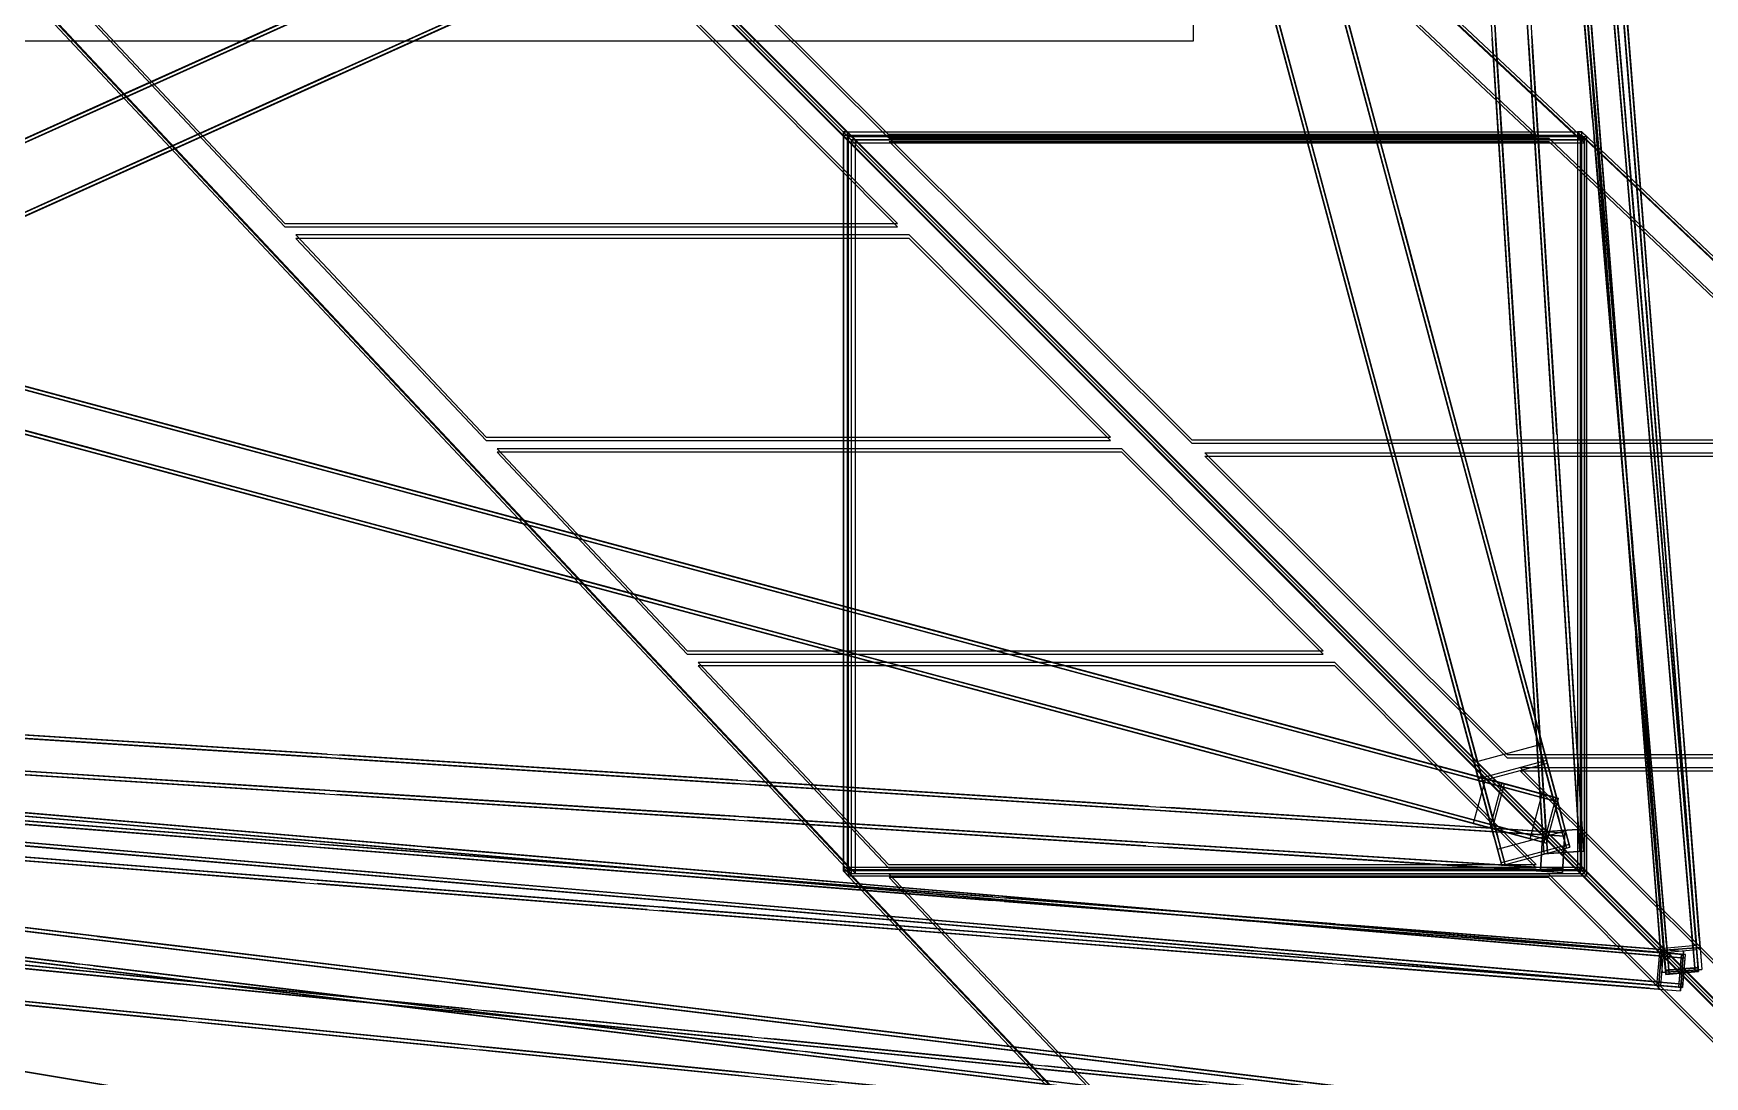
# Model space of a CAD drawing. Header units: millimetres. Extents: x -52000 to 48850, y -48850 to 51750.
# Drawn here: x 19641 to 27218, y -27594 to -22866 of the extents above; entities that cross this region are included whole.
import ezdxf

# ---------------------------------------------------------------- set-up
doc = ezdxf.new("R2010")
doc.units = ezdxf.units.MM
doc.layers.add('D-STR-BASE', color=7, linetype='Continuous', lineweight=25)
doc.layers.add('D-STR-STRC', color=7, linetype='Continuous', lineweight=25)

msp = doc.modelspace()

# ---------------------------------------------------------------- linework, layer by layer
at = {"layer": 'D-STR-BASE'}
msp.add_lwpolyline([(-24900, -22900), (24900, -22900), (24900, 22900), (-24900, 22900)], close=True, dxfattribs=at)
at = {"layer": 'D-STR-STRC'}
for points in [[(27039.9, -27112.5), (25085.2, -4241.5)], [(27040, -27113.7), (25085.3, -4242.8)], [(27189.3, -27099.7), (25234.7, -4228.7)], [(27189.4, -27100.9), (25234.8, -4230)], [(25250.5, -4238.7), (26668.7, -26573.1)], [(25070.9, -4250.1), (26489, -26584.6)], [(27041.4, -27129.9), (25086.7, -4258.9)], [(27041.5, -27131.1), (25086.8, -4260.1)], [(27190.8, -27117.1), (25236.1, -4246.1)], [(27190.9, -27118.3), (25236.3, -4247.4)], [(25742.4, -8481.8), (27205.1, -27108.4)], [(25563, -8495.9), (27025.7, -27122.4)], [(26501.7, -26162.1), (22404.3, -10913.3)], [(26505, -26174.3), (22407.6, -10925.6)], [(26192.7, -26245.1), (22095.3, -10996.4)], [(26196, -26257.4), (22098.6, -11008.6)], [(26604, -26542.6), (22506.6, -11293.9)], [(26607.3, -26554.9), (22509.9, -11306.2)], [(26295, -26625.7), (22197.5, -11377)], [(26298.3, -26637.9), (22200.8, -11389.2)], [(23348.5, -23348.5), (19714.1, -19714.1)], [(23368.5, -23348.5), (19734.1, -19714.1)], [(26654.3, -23348.5), (22779.8, -19714.1)], [(26674.3, -23348.5), (22799.8, -19714.1)], [(13351.3, -26156.4), (22453.9, -22059)], [(13365.8, -26149.9), (22468.3, -22052.5)], [(26298.3, -26264), (11049.6, -22166.5)], [(26310.6, -26267.3), (11061.9, -22169.8)], [(26543.9, -26329.9), (11295.2, -22232.5)], [(26556.2, -26333.2), (11307.4, -22235.8)], [(12902.9, -26358.3), (22005.4, -22260.8)], [(12917.3, -26351.8), (22019.9, -22254.3)], [(13482.7, -26448.2), (22585.2, -22350.8)], [(13497.1, -26441.7), (22599.7, -22344.3)], [(26243.8, -26466.8), (10995.1, -22369.3)], [(26256.1, -26470.1), (11007.4, -22372.6)], [(26489.4, -26532.7), (11240.7, -22435.3)], [(26501.7, -26536), (11252.9, -22438.6)], [(13034.2, -26650.1), (22136.8, -22552.6)], [(13048.7, -26643.6), (22151.3, -22546.1)], [(23348.5, -26674.3), (19714.1, -22799.8)], [(23368.5, -26674.3), (19734.1, -22799.8)], [(26654.3, -26674.3), (22779.8, -22799.8)], [(26674.3, -26674.3), (22799.8, -22799.8)], [(27590.5, -27590.5), (23312.5, -23312.5)], [(23335.3, -23335.3), (23313.2, -23313.2)], [(27610.5, -27590.5), (23332.5, -23312.5)], [(23349.2, -23349.2), (23332.7, -23332.7)], [(31159.5, -27590.5), (26641.6, -23312.5)], [(26673.6, -23349.2), (26655.9, -23332.7)], [(26684.2, -23335.3), (26660.9, -23313.2)], [(31179.5, -27590.5), (26661.6, -23312.5)], [(4250.1, -25070.9), (26584.6, -26489)], [(27112.5, -27039.9), (4241.5, -25085.2)], [(27113.7, -27040), (4242.8, -25085.3)], [(27129.9, -27041.4), (4258.9, -25086.7)], [(27131.1, -27041.5), (4260.1, -25086.8)], [(27099.7, -27189.3), (4228.7, -25234.7)], [(27100.9, -27189.4), (4230, -25234.8)], [(4238.7, -25250.5), (26573.1, -26668.7)], [(27117.1, -27190.8), (4246.1, -25236.1)], [(27118.3, -27190.9), (4247.4, -25236.3)], [(28000.7, -27933), (8479.9, -25576.1)], [(28003.1, -27933.3), (8482.3, -25576.4)], [(8495.9, -25563), (27122.4, -27025.7)], [(28034.2, -27937.1), (8513.4, -25580.1)], [(28036.6, -27937.4), (8515.8, -25580.4)], [(27982.7, -28081.9), (8461.9, -25725)], [(27985.1, -28082.2), (8464.3, -25725.3)], [(8481.8, -25742.4), (27108.4, -27205.1)], [(28016.2, -28086), (8495.5, -25729)], [(28018.6, -28086.3), (8497.9, -25729.3)], [(26501.7, -26162.1), (26481.7, -26087.5)], [(26192.7, -26245.1), (26172.7, -26170.5)], [(26298.3, -26264), (26223.8, -26243.9)], [(26556.2, -26333.2), (26481.6, -26313.2)], [(29245, -29182.8), (12716.7, -26421.9)], [(29248.9, -29183.4), (12720.6, -26422.6)], [(12742.2, -26411.2), (28018.5, -27920.1)], [(29299, -29191.8), (12770.8, -26431)], [(29302.9, -29192.5), (12774.6, -26431.6)], [(26243.8, -26466.8), (26169.3, -26446.7)], [(26501.7, -26536), (26427.1, -26516)], [(26482.7, -26484.8), (26489, -26584.6)], [(26484.8, -26482.7), (26584.6, -26489)], [(26607.3, -26554.9), (26587.3, -26480.4)], [(26662.3, -26473.3), (26668.7, -26573.1)], [(12724.5, -26590.3), (28000.8, -28099.2)], [(26298.3, -26637.9), (26278.2, -26563.4)], [(27590.5, -31179.5), (23312.5, -26661.6)], [(23335.3, -26684.2), (23313.2, -26660.9)], [(27610.5, -31179.5), (23332.5, -26661.6)], [(23349.2, -26673.6), (23332.7, -26655.9)], [(26473.3, -26662.3), (26573.1, -26668.7)], [(31159.5, -31179.5), (26641.6, -26661.6)], [(26673.6, -26673.6), (26655.9, -26655.9)], [(26684.2, -26684.2), (26660.9, -26660.9)], [(31179.5, -31179.5), (26661.6, -26661.6)], [(27112.5, -27039.9), (27013, -27031.4)], [(27017.8, -27022.8), (27025.7, -27122.4)], [(27022.8, -27017.8), (27122.4, -27025.7)], [(27039.9, -27112.5), (27031.4, -27013)], [(27131.1, -27041.5), (27031.7, -27033)], [(27041.5, -27131.1), (27033, -27031.7)], [(27189.3, -27099.7), (27180.8, -27000.3)], [(27190.9, -27118.3), (27182.4, -27018.9)], [(27197.3, -27008.7), (27205.1, -27108.4)], [(27099.7, -27189.3), (27000.3, -27180.8)], [(27008.7, -27197.3), (27108.4, -27205.1)], [(27118.3, -27190.9), (27018.9, -27182.4)]]:
    msp.add_lwpolyline(points, dxfattribs=at)
for points in [[(27041.5, -27131.1), (27039.9, -27112.5), (25085.2, -4241.5), (25086.8, -4260.1)], [(27057.4, -27129.7), (27055.8, -27111.1), (25101.1, -4240.2), (25102.7, -4258.8)], [(27175, -27119.7), (27173.4, -27101.1), (25218.7, -4230.1), (25220.3, -4248.7)], [(25234.6, -4239.8), (25234.6, -4239.8), (26652.7, -26574.2), (26652.7, -26574.2)], [(27190.9, -27118.3), (27189.3, -27099.7), (25234.7, -4228.7), (25236.3, -4247.4)], [(25086.9, -4249.1), (25086.9, -4249.1), (26505, -26583.5), (26505, -26583.5)], [(25726.5, -8483.1), (25726.5, -8483.1), (27189.2, -27109.6), (27189.2, -27109.6)], [(25578.9, -8494.7), (25578.9, -8494.7), (27041.6, -27121.2), (27041.6, -27121.2)], [(26591.8, -26559.1), (26486.3, -26166.2), (22388.8, -10917.5), (22494.4, -11310.3)], [(26607.3, -26554.9), (26501.7, -26162.1), (22404.3, -10913.3), (22509.9, -11306.2)], [(26298.3, -26637.9), (26192.7, -26245.1), (22095.3, -10996.4), (22200.8, -11389.2)], [(26313.7, -26633.8), (26208.2, -26240.9), (22110.7, -10992.2), (22216.3, -11385.1)], [(26674.3, -23348.5), (23348.5, -23348.5), (19714.1, -19714.1), (22799.8, -19714.1)], [(26674.3, -23363.9), (23348.5, -23363.9), (19714.1, -19729.4), (22799.8, -19729.4)], [(26710.3, -23256.6), (26554.9, -21438.2), (26553.9, -21426.6)], [(26726.3, -23255.3), (26570.9, -21436.9), (26569.9, -21425.2)], [(26843.8, -23245.2), (26688.4, -21426.8), (26687.4, -21415.2)], [(26859.8, -23243.9), (26704.4, -21425.5), (26703.4, -21413.8)], [(26713, -23287.4), (26712, -23275.8), (26556.6, -21457.4)], [(26728.9, -23286), (26727.9, -23274.4), (26572.5, -21456)], [(26846.5, -23276), (26845.5, -23264.4), (26690.1, -21446)], [(26862.4, -23274.6), (26861.4, -23263), (26706, -21444.6)], [(12902.9, -26358.3), (13365.8, -26149.9), (22468.3, -22052.5), (22005.4, -22260.8)], [(12909.5, -26372.9), (13372.3, -26164.5), (22474.9, -22067.1), (22012, -22275.4)], [(26552, -26348.7), (26294.2, -26279.4), (11045.5, -22182), (11303.3, -22251.2)], [(26556.2, -26333.2), (26298.3, -26264), (11049.6, -22166.5), (11307.4, -22235.8)], [(13027.7, -26635.5), (13490.5, -26427.1), (22593.1, -22329.7), (22130.2, -22538.1)], [(13034.2, -26650.1), (13497.1, -26441.7), (22599.7, -22344.3), (22136.8, -22552.6)], [(26501.7, -26536), (26243.8, -26466.8), (10995.1, -22369.3), (11252.9, -22438.6)], [(26505.8, -26520.6), (26248, -26451.3), (10999.3, -22353.9), (11257.1, -22423.1)], [(20565.1, -22909.2), (20937.6, -22741.5), (21640.6, -22425.1)], [(25887.8, -23939), (25566.4, -22742.8), (25481.5, -22426.7)], [(25903.3, -23934.8), (25581.9, -22738.7), (25496.9, -22422.6)], [(20557.5, -22912.6), (21260.6, -22596.1), (21633, -22428.5)], [(20564.1, -22927.2), (21267.1, -22610.7), (21639.6, -22443.1)], [(20571.7, -22923.8), (20944.1, -22756.1), (21647.2, -22439.7)], [(26453.9, -23323.7), (23517.6, -23323.7), (22655.4, -22464.8), (25541.6, -22464.8)], [(26453.9, -23339), (23517.6, -23339), (22655.4, -22480.1), (25541.6, -22480.1)], [(25609.7, -24013.7), (25288.3, -22817.6), (25203.3, -22501.4)], [(25889.4, -23944.9), (25804.5, -23628.8), (25483, -22432.6)], [(25904.9, -23940.8), (25819.9, -23624.6), (25498.5, -22428.5)], [(26662.2, -22493.2), (26662.2, -22493.2), (26776.4, -23948.7)], [(26678.1, -22492), (26678.1, -22492), (26792.4, -23947.5)], [(26825.6, -22480.4), (26825.6, -22480.4), (26939.9, -23935.9)], [(26841.6, -22479.1), (26841.6, -22479.1), (26955.9, -23934.6)], [(25594.2, -24017.9), (25272.8, -22821.7), (25187.9, -22505.6)], [(25595.8, -24023.8), (25510.9, -23707.7), (25189.5, -22511.5)], [(25611.3, -24019.7), (25526.3, -23703.5), (25204.9, -22507.4)], [(26665.4, -22535.1), (26779.7, -23990.6), (26779.7, -23990.6)], [(26681.4, -22533.9), (26795.7, -23989.4), (26795.7, -23989.4)], [(26828.9, -22522.3), (26943.2, -23977.8), (26943.2, -23977.8)], [(26844.9, -22521), (26959.2, -23976.5), (26959.2, -23976.5)], [(20682.3, -23189.8), (21385.3, -22873.4), (21757.8, -22705.7)], [(20688.9, -23204.4), (21391.9, -22887.9), (21764.4, -22720.3)], [(20689.9, -23186.4), (21062.4, -23018.7), (21765.4, -22702.3)], [(20696.5, -23201), (21068.9, -23033.3), (21771.9, -22716.9)], [(23348.5, -26659), (26674.3, -26659), (22799.8, -22784.6), (19714.1, -22784.6)], [(23348.5, -26674.3), (26674.3, -26674.3), (22799.8, -22799.8), (19714.1, -22799.8)], [(19799, -23254.1), (20502, -22937.6), (20874.5, -22769.9)], [(19805.6, -23268.6), (20508.6, -22952.2), (20881.1, -22784.5)], [(19806.6, -23250.7), (20179, -23083), (20882, -22766.5)], [(19813.1, -23265.2), (20185.6, -23097.6), (20888.6, -22781.1)], [(20781.4, -23726.8), (23558.7, -23726.8), (22646.1, -22811), (19918.9, -22811)], [(20781.4, -23742.1), (23558.7, -23742.1), (22646.1, -22826.2), (19918.9, -22826.2)], [(26418.1, -22879.2), (26418.1, -22879.2), (26530.1, -24643.6)], [(26434.1, -22878.2), (26434.1, -22878.2), (26546.1, -24642.6)], [(26254.4, -22889.6), (26254.4, -22889.6), (26366.4, -24654)], [(26257.1, -22931.5), (26369.1, -24695.9), (26369.1, -24695.9)], [(26270.4, -22888.6), (26270.4, -22888.6), (26382.4, -24653)], [(26273, -22930.5), (26385.1, -24694.9), (26385.1, -24694.9)], [(26420.8, -22921.1), (26532.8, -24685.5), (26532.8, -24685.5)], [(26436.7, -22920.1), (26548.7, -24684.5), (26548.7, -24684.5)], [(19048, -23592.1), (19420.5, -23424.4), (20123.5, -23108)], [(19923.8, -23531.3), (20626.8, -23214.8), (20999.3, -23047.1)], [(19930.3, -23545.9), (20633.4, -23229.4), (21005.8, -23061.7)], [(19931.3, -23527.9), (20303.8, -23360.2), (21006.8, -23043.7)], [(19937.9, -23542.5), (20310.4, -23374.8), (21013.4, -23058.3)], [(19040.5, -23595.5), (19743.5, -23279.1), (20115.9, -23111.4)], [(19047, -23610.1), (19750, -23293.6), (20122.5, -23126)], [(19054.6, -23606.7), (19427, -23439), (20130.1, -23122.6)], [(23312.5, -23312.5), (23312.5, -26661.6), (23332.5, -26661.6), (23332.5, -23312.5)], [(31179.5, -27590.5), (27590.5, -27590.5), (23312.5, -23312.5), (26661.6, -23312.5)], [(31179.5, -27605.6), (27590.5, -27605.6), (23312.5, -23327.6), (26661.6, -23327.6)], [(26660.9, -26660.9), (26660.9, -23313.2), (23313.2, -23313.2), (23313.2, -26660.9)], [(26655.9, -26655.9), (26655.9, -23332.7), (23332.7, -23332.7), (23332.7, -26655.9)], [(26684.2, -26684.2), (26684.2, -23335.3), (23335.3, -23335.3), (23335.3, -26684.2)], [(26661.6, -26661.6), (26661.6, -23312.5), (26641.6, -23312.5), (26641.6, -26661.6)], [(26873.2, -25162.5), (26717.8, -23344.1), (26716.8, -23332.5)], [(26889.2, -25161.2), (26733.8, -23342.8), (26732.8, -23331.2)], [(27006.7, -25151.1), (26851.3, -23332.7), (26850.3, -23321.1)], [(27022.7, -25149.8), (26867.3, -23331.4), (26866.3, -23319.8)], [(19165.2, -23872.7), (19868.2, -23556.3), (20240.7, -23388.6)], [(19171.8, -23887.3), (19874.8, -23570.9), (20247.3, -23403.2)], [(19172.8, -23869.3), (19545.3, -23701.7), (20248.3, -23385.2)], [(19179.4, -23883.9), (19551.8, -23716.2), (20254.8, -23399.8)], [(23348.5, -23348.5), (23348.5, -26674.3), (23368.5, -26674.3), (23368.5, -23348.5)], [(26673.6, -26673.6), (26673.6, -23349.2), (23349.2, -23349.2), (23349.2, -26673.6)], [(27953.3, -24710.1), (24894.3, -24710.1), (23521, -23341), (26511.5, -23341)], [(27953.3, -24725.2), (24894.3, -24725.2), (23521, -23356), (26511.5, -23356)], [(26674.3, -26674.3), (26674.3, -23348.5), (26654.3, -23348.5), (26654.3, -26674.3)], [(26875.9, -25193.3), (26874.9, -25181.7), (26719.5, -23363.3)], [(26891.8, -25191.9), (26890.8, -25180.3), (26735.4, -23361.9)], [(27009.4, -25181.9), (27008.4, -25170.3), (26853, -23351.9)], [(27025.3, -25180.5), (27024.3, -25168.9), (26868.9, -23350.5)], [(26229.3, -25209.7), (25907.9, -24013.6), (25822.9, -23697.4)], [(26230.9, -25215.7), (26145.9, -24899.5), (25824.5, -23703.4)], [(26244.7, -25205.6), (25923.3, -24009.4), (25838.4, -23693.3)], [(26246.3, -25211.5), (26161.4, -24895.4), (25840, -23699.2)], [(21693.5, -24695.5), (24523.8, -24695.5), (23611.2, -23779.6), (20831, -23779.6)], [(25935.7, -25288.6), (25614.3, -24092.4), (25529.3, -23776.3)], [(25937.3, -25294.5), (25852.3, -24978.4), (25530.9, -23782.2)], [(25951.1, -25284.5), (25629.7, -24088.3), (25544.8, -23772.2)], [(25952.7, -25290.4), (25867.8, -24974.3), (25546.4, -23778.1)], [(21693.5, -24710.7), (24523.8, -24710.7), (23611.2, -23794.8), (20831, -23794.8)], [(26784, -24045.4), (26784, -24045.4), (26898.3, -25500.9)], [(26787.3, -24087.3), (26901.6, -25542.8), (26901.6, -25542.8)], [(26800, -24044.2), (26800, -24044.2), (26914.3, -25499.7)], [(26803.3, -24086.1), (26917.6, -25541.6), (26917.6, -25541.6)], [(26947.5, -24032.6), (26947.5, -24032.6), (27061.8, -25488.1)], [(26950.8, -24074.5), (27065.1, -25530), (27065.1, -25530)], [(26963.5, -24031.3), (26963.5, -24031.3), (27077.8, -25486.9)], [(26966.8, -24073.2), (27081.1, -25528.7), (27081.1, -25528.7)], [(20123.9, -24604.8), (18927.7, -24283.4), (18746.7, -24234.8)], [(20129.8, -24606.4), (19948.8, -24557.8), (18752.6, -24236.4)], [(20119.8, -24620.3), (18923.6, -24298.9), (18742.5, -24250.2)], [(20125.7, -24621.9), (19944.6, -24573.2), (18748.4, -24251.8)], [(20069.4, -24807.7), (18873.2, -24486.2), (18692.2, -24437.6)], [(20073.6, -24792.2), (18877.4, -24470.8), (18696.3, -24422.1)], [(20075.3, -24809.2), (19894.3, -24760.6), (18698.1, -24439.2)], [(20079.5, -24793.8), (19898.4, -24745.1), (18702.2, -24423.7)], [(21390.5, -24961.8), (20194.3, -24640.3), (20013.2, -24591.7)], [(21394.6, -24946.3), (20198.5, -24624.9), (20017.4, -24576.2)], [(21396.4, -24963.3), (21215.3, -24914.7), (20019.2, -24593.3)], [(21400.6, -24947.9), (21219.5, -24899.2), (20023.3, -24577.8)], [(21344.3, -25133.7), (20148.1, -24812.2), (19967, -24763.6)], [(21350.2, -25135.2), (21169.1, -25086.6), (19973, -24765.2)], [(22605.6, -25664.1), (25488.9, -25664.1), (24576.3, -24748.2), (21743.1, -24748.2)], [(22605.6, -25679.3), (25488.9, -25679.3), (24576.3, -24763.4), (21743.1, -24763.4)], [(29455, -26136.1), (26324.6, -26136.1), (24951.3, -24766.9), (28013.2, -24766.9)], [(26372.6, -24750.8), (26372.6, -24750.8), (26480, -26442.8)], [(26388.6, -24749.8), (26388.6, -24749.8), (26496, -26441.8)], [(26536.3, -24740.4), (26536.3, -24740.4), (26643.7, -26432.4)], [(26552.2, -24739.4), (26552.2, -24739.4), (26659.7, -26431.4)], [(21340.1, -25149.1), (20144, -24827.7), (19962.9, -24779)], [(21346.1, -25150.7), (21165, -25102), (19968.8, -24780.6)], [(29455, -26151.1), (26324.6, -26151.1), (24951.3, -24782), (28013.2, -24782)], [(26375.3, -24792.7), (26482.7, -26484.8), (26482.7, -26484.8)], [(26391.2, -24791.7), (26498.7, -26483.7), (26498.7, -26483.7)], [(26538.9, -24782.3), (26646.4, -26474.4), (26646.4, -26474.4)], [(26554.9, -24781.3), (26662.3, -26473.3), (26662.3, -26473.3)], [(22665.4, -25287.8), (21469.2, -24966.3), (21288.1, -24917.7)], [(22671.3, -25289.3), (22490.2, -25240.7), (21294, -24919.3)], [(22661.2, -25303.2), (21465, -24981.8), (21284, -24933.1)], [(22667.1, -25304.8), (22486.1, -25256.1), (21289.9, -24934.7)], [(26556.2, -26426.4), (26249.3, -25284.3), (26164.4, -24968.2)], [(26557.8, -26432.3), (26472.8, -26116.2), (26166, -24974.1)], [(26571.7, -26422.2), (26264.8, -25280.1), (26179.8, -24964)], [(26573.2, -26428.2), (26488.3, -26112), (26181.4, -24969.9)], [(26262.6, -26505.3), (25955.7, -25363.2), (25870.8, -25047)], [(26264.2, -26511.2), (26179.3, -26195.1), (25872.4, -25053)], [(26278.1, -26501.1), (25971.2, -25359), (25886.2, -25042.9)], [(26279.7, -26507.1), (26194.7, -26190.9), (25887.8, -25048.8)], [(27129.7, -27057.4), (27111.1, -27055.8), (4240.2, -25101.1), (4258.8, -25102.7)], [(27131.1, -27041.5), (27112.5, -27039.9), (4241.5, -25085.2), (4260.1, -25086.8)], [(4249.1, -25086.9), (4249.1, -25086.9), (26583.5, -26505), (26583.5, -26505)], [(22610.9, -25490.6), (21414.7, -25169.1), (21233.6, -25120.5)], [(22615, -25475.1), (21418.9, -25153.7), (21237.8, -25105)], [(22616.8, -25492.2), (22435.7, -25443.5), (21239.5, -25122.1)], [(22621, -25476.7), (22439.9, -25428), (21243.7, -25106.6)], [(27119.7, -27175), (27101.1, -27173.4), (4230.1, -25218.7), (4248.7, -25220.3)], [(27163.5, -26984.9), (27014.2, -25238.6), (27013.2, -25227)], [(27179.4, -26983.6), (27030.2, -25237.3), (27029.2, -25225.7)], [(27118.3, -27190.9), (27099.7, -27189.3), (4228.7, -25234.7), (4247.4, -25236.3)], [(4239.8, -25234.6), (4239.8, -25234.6), (26574.2, -26652.7), (26574.2, -26652.7)], [(23931.9, -25644.7), (22735.8, -25323.2), (22554.7, -25274.6)], [(23936.1, -25629.2), (22739.9, -25307.8), (22558.8, -25259.1)], [(23937.9, -25646.3), (23756.8, -25597.6), (22560.6, -25276.2)], [(23942, -25630.8), (23760.9, -25582.1), (22564.8, -25260.7)], [(27030, -26996.4), (26880.7, -25250), (26879.7, -25238.4)], [(27032.6, -27027.1), (27031.6, -27015.5), (26882.3, -25269.2)], [(27045.9, -26995), (26896.6, -25248.7), (26895.7, -25237.1)], [(27048.5, -27025.8), (27047.5, -27014.1), (26898.3, -25267.8)], [(27166.1, -27015.7), (27165.1, -27004.1), (27015.9, -25257.8)], [(27182, -27014.4), (27181, -27002.7), (27031.8, -25256.4)], [(23885.8, -25816.6), (22689.6, -25495.1), (22508.5, -25446.5)], [(23891.7, -25818.2), (23710.6, -25769.5), (22514.4, -25448.1)], [(23881.6, -25832), (22685.4, -25510.6), (22504.3, -25461.9)], [(23887.5, -25833.6), (23706.4, -25784.9), (22510.3, -25463.5)], [(28034.7, -27953.2), (27998.8, -27948.9), (8478, -25591.9), (8513.9, -25596.3)], [(28036.6, -27937.4), (28000.7, -27933), (8479.9, -25576.1), (8515.8, -25580.4)], [(8494.7, -25578.9), (8494.7, -25578.9), (27121.2, -27041.6), (27121.2, -27041.6)], [(25206.8, -25970.7), (24010.6, -25649.2), (23829.6, -25600.6)], [(25212.7, -25972.3), (25031.7, -25923.6), (23835.5, -25602.2)], [(26905.9, -25597.7), (26905.9, -25597.7), (27014.6, -26980.9)], [(26921.9, -25596.4), (26921.9, -25596.4), (27030.5, -26979.6)], [(27069.4, -25584.8), (27069.4, -25584.8), (27178.1, -26968)], [(27085.4, -25583.6), (27085.4, -25583.6), (27194, -26966.8)], [(25202.7, -25986.1), (24006.5, -25664.7), (23825.4, -25616)], [(25208.6, -25987.7), (25027.5, -25939), (23831.3, -25617.6)], [(26909.2, -25639.5), (27017.8, -27022.8), (27017.8, -27022.8)], [(26925.2, -25638.3), (27033.8, -27021.5), (27033.8, -27021.5)], [(27072.7, -25626.7), (27181.3, -27009.9), (27181.3, -27009.9)], [(27088.7, -25625.4), (27197.3, -27008.7), (27197.3, -27008.7)], [(28018.6, -28086.3), (27982.7, -28081.9), (8461.9, -25725), (8497.9, -25729.3)], [(28020.5, -28070.4), (27984.6, -28066.1), (8463.9, -25709.1), (8499.8, -25713.4)], [(8483.1, -25726.5), (8483.1, -25726.5), (27109.6, -27189.2), (27109.6, -27189.2)], [(23517.7, -26632.7), (26454, -26632.7), (25541.4, -25716.8), (22655.3, -25716.8)], [(23517.7, -26647.9), (26454, -26647.9), (25541.4, -25732), (22655.3, -25732)], [(25152.3, -26173.5), (23956.2, -25852), (23775.1, -25803.4)], [(25156.5, -26158), (23960.3, -25836.6), (23779.2, -25787.9)], [(25158.3, -26175.1), (24977.2, -26126.4), (23781, -25805)], [(25162.4, -26159.6), (24981.3, -26110.9), (23785.2, -25789.5)], [(26419.3, -26313), (25277.2, -26006.1), (25096.1, -25957.5)], [(26423.5, -26297.6), (25281.4, -25990.7), (25100.3, -25942)], [(26425.3, -26314.6), (26244.2, -26266), (25102.1, -25959.1)], [(26429.4, -26299.2), (26248.3, -26250.5), (25106.2, -25943.6)], [(19166.2, -26034), (19166.2, -26034), (20930.6, -26146.1)], [(19167.2, -26018.1), (19167.2, -26018.1), (20931.6, -26130.1)], [(19208.1, -26036.7), (20972.5, -26148.7), (20972.5, -26148.7)], [(19209.1, -26020.7), (20973.5, -26132.8), (20973.5, -26132.8)], [(21028.4, -26136.2), (21028.4, -26136.2), (22792.8, -26248.3)], [(21070.3, -26138.9), (22834.7, -26250.9), (22834.7, -26250.9)], [(26373.2, -26484.9), (25231, -26178), (25050, -26129.4)], [(26379.1, -26486.5), (26198, -26437.9), (25055.9, -26131)], [(26278.2, -26563.4), (26587.3, -26480.4), (26481.7, -26087.5), (26172.7, -26170.5)], [(19155.8, -26197.7), (19155.8, -26197.7), (20920.2, -26309.7)], [(19156.8, -26181.7), (19156.8, -26181.7), (20921.2, -26293.8)], [(19197.7, -26200.4), (20962.1, -26312.4), (20962.1, -26312.4)], [(19198.7, -26184.4), (20963.1, -26296.4), (20963.1, -26296.4)], [(21027.4, -26152.2), (21027.4, -26152.2), (22791.8, -26264.2)], [(21069.3, -26154.9), (22833.7, -26266.9), (22833.7, -26266.9)], [(26369, -26500.4), (25226.9, -26193.5), (25045.8, -26144.8)], [(26374.9, -26502), (26193.8, -26453.3), (25051.7, -26146.4)], [(26196, -26257.4), (26505, -26174.3), (26501.7, -26162.1), (26192.7, -26245.1)], [(26298.3, -26637.9), (26607.3, -26554.9), (26501.7, -26162.1), (26192.7, -26245.1)], [(30956.7, -27562), (27754.9, -27562), (26381.6, -26192.9), (29514.9, -26192.9)], [(30956.7, -27577.1), (27754.9, -27577.1), (26381.6, -26208), (29514.9, -26208)], [(22888.6, -26270.4), (22888.6, -26270.4), (24653, -26382.4)], [(22889.6, -26254.4), (22889.6, -26254.4), (24654, -26366.4)], [(22930.5, -26273), (24694.9, -26385.1), (24694.9, -26385.1)], [(22931.5, -26257.1), (24695.9, -26369.1), (24695.9, -26369.1)], [(26427.1, -26516), (26481.6, -26313.2), (26223.8, -26243.9), (26169.3, -26446.7)], [(26256.1, -26470.1), (26310.6, -26267.3), (26298.3, -26264), (26243.8, -26466.8)], [(26501.7, -26536), (26556.2, -26333.2), (26298.3, -26264), (26243.8, -26466.8)], [(21017, -26315.9), (21017, -26315.9), (22781.4, -26427.9)], [(21018, -26299.9), (21018, -26299.9), (22782.4, -26411.9)], [(21058.9, -26318.5), (22823.3, -26430.6), (22823.3, -26430.6)], [(21059.9, -26302.6), (22824.3, -26414.6), (22824.3, -26414.6)], [(26501.7, -26536), (26556.2, -26333.2), (26543.9, -26329.9), (26489.4, -26532.7)], [(29302.9, -29192.5), (29245, -29182.8), (12716.7, -26421.9), (12774.6, -26431.6)], [(12740.6, -26427.1), (12740.6, -26427.1), (28016.9, -27936), (28016.9, -27936)], [(19387.6, -26434.3), (19387.6, -26434.3), (20843.1, -26548.6)], [(19388.8, -26418.4), (19388.8, -26418.4), (20844.3, -26532.7)], [(19429.4, -26437.6), (20884.9, -26551.9), (20884.9, -26551.9)], [(19430.7, -26421.7), (20886.2, -26536), (20886.2, -26536)], [(21349.4, -26563.4), (19530.9, -26408), (19519.3, -26407)], [(21350.7, -26547.4), (19532.3, -26392), (19520.7, -26391)], [(21380.1, -26566), (21368.5, -26565), (19550.1, -26409.6)], [(21381.5, -26550.1), (21369.9, -26549.1), (19551.5, -26393.7)], [(22878.2, -26434.1), (22878.2, -26434.1), (24642.6, -26546.1)], [(22879.2, -26418.1), (22879.2, -26418.1), (24643.6, -26530.1)], [(22920.1, -26436.7), (24684.5, -26548.7), (24684.5, -26548.7)], [(22921.1, -26420.8), (24685.5, -26532.8), (24685.5, -26532.8)], [(24749.8, -26388.6), (24749.8, -26388.6), (26441.8, -26496)], [(24750.8, -26372.6), (24750.8, -26372.6), (26442.8, -26480)], [(24791.7, -26391.2), (26483.7, -26498.7), (26483.7, -26498.7)], [(24792.7, -26375.3), (26484.8, -26482.7), (26484.8, -26482.7)], [(26484.8, -26482.7), (26473.3, -26662.3), (26473.3, -26662.3), (26484.8, -26482.7)], [(26662.3, -26473.3), (26482.7, -26484.8), (26482.7, -26484.8), (26662.3, -26473.3)], [(26584.6, -26489), (26573.1, -26668.7), (26573.1, -26668.7), (26584.6, -26489)], [(12726.1, -26574.4), (12726.1, -26574.4), (28002.4, -28083.3), (28002.4, -28083.3)], [(19376, -26581.9), (19376, -26581.9), (20831.5, -26696.2)], [(19417.8, -26585.1), (20873.4, -26699.4), (20873.4, -26699.4)], [(21337.9, -26696.9), (19519.5, -26541.5), (19507.9, -26540.5)], [(21339.3, -26681), (19520.9, -26525.5), (19509.3, -26524.6)], [(21368.7, -26699.5), (21357.1, -26698.5), (19538.7, -26543.1)], [(21370.1, -26683.6), (21358.5, -26682.6), (19540.1, -26527.2)], [(20939.8, -26556.2), (20939.8, -26556.2), (22395.3, -26670.5)], [(20941, -26540.3), (20941, -26540.3), (22396.5, -26654.6)], [(20981.6, -26559.5), (22437.1, -26673.8), (22437.1, -26673.8)], [(20982.9, -26543.5), (22438.4, -26657.8), (22438.4, -26657.8)], [(23255.3, -26726.3), (21436.9, -26570.9), (21425.2, -26569.9)], [(23256.6, -26710.3), (21438.2, -26554.9), (21426.6, -26553.9)], [(23286, -26728.9), (23274.4, -26727.9), (21456, -26572.5)], [(23287.4, -26713), (23275.8, -26712), (21457.4, -26556.6)], [(24739.4, -26552.2), (24739.4, -26552.2), (26431.4, -26659.7)], [(24740.4, -26536.3), (24740.4, -26536.3), (26432.4, -26643.7)], [(24781.3, -26554.9), (26473.3, -26662.3), (26473.3, -26662.3)], [(24782.3, -26538.9), (26474.4, -26646.4), (26474.4, -26646.4)], [(26298.3, -26637.9), (26607.3, -26554.9), (26604, -26542.6), (26295, -26625.7)], [(26668.7, -26573.1), (26489, -26584.6), (26489, -26584.6), (26668.7, -26573.1)], [(19374.7, -26597.8), (19374.7, -26597.8), (20830.2, -26712.1)], [(19416.6, -26601.1), (20872.1, -26715.4), (20872.1, -26715.4)], [(22493.2, -26662.2), (22493.2, -26662.2), (23948.7, -26776.4)], [(22535.1, -26665.4), (23990.6, -26779.7), (23990.6, -26779.7)], [(27590.5, -31164.6), (31179.5, -31164.6), (26661.6, -26646.6), (23312.5, -26646.6)], [(27590.5, -31179.5), (31179.5, -31179.5), (26661.6, -26661.6), (23312.5, -26661.6)], [(20926.9, -26719.7), (20926.9, -26719.7), (22382.4, -26834)], [(20928.2, -26703.8), (20928.2, -26703.8), (22383.7, -26818.1)], [(20968.8, -26723), (22424.3, -26837.3), (22424.3, -26837.3)], [(20970.1, -26707), (22425.6, -26821.3), (22425.6, -26821.3)], [(23243.9, -26859.8), (21425.5, -26704.4), (21413.8, -26703.4)], [(23245.2, -26843.8), (21426.8, -26688.4), (21415.2, -26687.4)], [(23274.6, -26862.4), (23263, -26861.4), (21444.6, -26706)], [(23276, -26846.5), (23264.4, -26845.5), (21446, -26690.1)], [(22492, -26678.1), (22492, -26678.1), (23947.5, -26792.4)], [(22533.9, -26681.4), (23989.4, -26795.7), (23989.4, -26795.7)], [(25161.2, -26889.2), (23342.8, -26733.8), (23331.2, -26732.8)], [(25162.5, -26873.2), (23344.1, -26717.8), (23332.5, -26716.8)], [(25191.9, -26891.8), (25180.3, -26890.8), (23361.9, -26735.4)], [(25193.3, -26875.9), (25181.7, -26874.9), (23363.3, -26719.5)], [(24536.9, -27746.2), (27578.1, -27746.2), (26511.4, -26676.5), (23520.9, -26676.5)], [(24536.9, -27761.2), (27578.1, -27761.2), (26511.4, -26691.5), (23520.9, -26691.5)], [(19836.6, -26963.4), (18296.6, -26777.5), (18274.2, -26774.8)], [(19838.5, -26947.5), (18298.5, -26761.6), (18276.1, -26758.9)], [(19865.2, -26966.8), (19842.8, -26964.1), (18302.8, -26778.2)], [(19867.1, -26951), (19844.7, -26948.3), (18304.7, -26762.3)], [(24044.2, -26800), (24044.2, -26800), (25499.7, -26914.3)], [(24045.4, -26784), (24045.4, -26784), (25500.9, -26898.3)], [(24086.1, -26803.3), (25541.6, -26917.6), (25541.6, -26917.6)], [(24087.3, -26787.3), (25542.8, -26901.6), (25542.8, -26901.6)], [(19822.5, -27080.5), (18282.5, -26894.6), (18260.1, -26891.9)], [(19851, -27084), (19828.7, -27081.3), (18288.6, -26895.4)], [(22479.1, -26841.6), (22479.1, -26841.6), (23934.6, -26955.9)], [(22480.4, -26825.6), (22480.4, -26825.6), (23935.9, -26939.9)], [(22521, -26844.9), (23976.5, -26959.2), (23976.5, -26959.2)], [(22522.3, -26828.9), (23977.8, -26943.2), (23977.8, -26943.2)], [(25149.8, -27022.7), (23331.4, -26867.3), (23319.8, -26866.3)], [(25151.1, -27006.7), (23332.7, -26851.3), (23321.1, -26850.3)], [(25180.5, -27025.3), (25168.9, -27024.3), (23350.5, -26868.9)], [(25181.9, -27009.4), (25170.3, -27008.4), (23351.9, -26853)], [(26995, -27045.9), (25248.7, -26896.6), (25237.1, -26895.7)], [(26996.4, -27030), (25250, -26880.7), (25238.4, -26879.7)], [(27027.1, -27032.6), (27015.5, -27031.6), (25269.2, -26882.3)], [(19820.6, -27096.4), (18280.6, -26910.5), (18258.2, -26907.8)], [(19849.1, -27099.9), (19826.7, -27097.2), (18286.7, -26911.2)], [(21463.3, -27159.8), (19923.3, -26973.9), (19901, -26971.2)], [(21465.3, -27143.9), (19925.3, -26958), (19902.9, -26955.3)], [(21493.8, -27147.4), (21471.4, -27144.7), (19931.4, -26958.7)], [(24031.3, -26963.5), (24031.3, -26963.5), (25486.9, -27077.8)], [(24032.6, -26947.5), (24032.6, -26947.5), (25488.1, -27061.8)], [(24073.2, -26966.8), (25528.7, -27081.1), (25528.7, -27081.1)], [(24074.5, -26950.8), (25530, -27065.1), (25530, -27065.1)], [(27025.8, -27048.5), (27014.1, -27047.5), (25267.8, -26898.3)], [(25596.4, -26921.9), (25596.4, -26921.9), (26979.6, -27030.5)], [(25597.7, -26905.9), (25597.7, -26905.9), (26980.9, -27014.6)], [(25638.3, -26925.2), (27021.5, -27033.8), (27021.5, -27033.8)], [(25639.5, -26909.2), (27022.8, -27017.8), (27022.8, -27017.8)], [(19134.7, -27042.6), (19134.7, -27042.6), (20311.2, -27158.8)], [(19176.5, -27046.7), (20353, -27162.9), (20353, -27162.9)], [(21491.9, -27163.3), (21469.5, -27160.6), (19929.5, -26974.6)], [(26983.6, -27179.4), (25237.3, -27030.2), (25225.7, -27029.2)], [(26984.9, -27163.5), (25238.6, -27014.2), (25227, -27013.2)], [(27014.4, -27182), (27002.7, -27181), (25256.4, -27031.8)], [(27015.7, -27166.1), (27004.1, -27165.1), (25257.8, -27015.9)], [(27018.9, -27182.4), (27031.7, -27033), (27013, -27031.4), (27000.3, -27180.8)], [(27022.8, -27017.8), (27008.7, -27197.3), (27008.7, -27197.3), (27022.8, -27017.8)], [(27197.3, -27008.7), (27017.8, -27022.8), (27017.8, -27022.8), (27197.3, -27008.7)], [(27033, -27031.7), (27182.4, -27018.9), (27180.8, -27000.3), (27031.4, -27013)], [(27100.9, -27189.4), (27113.7, -27040), (27112.5, -27039.9), (27099.7, -27189.3)], [(27118.3, -27190.9), (27131.1, -27041.5), (27112.5, -27039.9), (27099.7, -27189.3)], [(27122.4, -27025.7), (27108.4, -27205.1), (27108.4, -27205.1), (27122.4, -27025.7)], [(27118.3, -27190.9), (27131.1, -27041.5), (27129.9, -27041.4), (27117.1, -27190.8)], [(19133.1, -27058.5), (19133.1, -27058.5), (20309.6, -27174.7)], [(19174.9, -27062.6), (20351.4, -27178.9), (20351.4, -27178.9)], [(21447.3, -27292.8), (19907.3, -27106.9), (19884.9, -27104.2)], [(21449.2, -27277), (19909.2, -27091), (19886.8, -27088.3)], [(21475.9, -27296.3), (21453.5, -27293.6), (19913.5, -27107.6)], [(21477.8, -27280.4), (21455.4, -27277.7), (19915.4, -27091.8)], [(25583.6, -27085.4), (25583.6, -27085.4), (26966.8, -27194)], [(25584.8, -27069.4), (25584.8, -27069.4), (26968, -27178.1)], [(25625.4, -27088.7), (27008.7, -27197.3), (27008.7, -27197.3)], [(25626.7, -27072.7), (27009.9, -27181.3), (27009.9, -27181.3)], [(27205.1, -27108.4), (27025.7, -27122.4), (27025.7, -27122.4), (27205.1, -27108.4)], [(27040, -27113.7), (27189.4, -27100.9), (27189.3, -27099.7), (27039.9, -27112.5)], [(27041.5, -27131.1), (27190.9, -27118.3), (27189.3, -27099.7), (27039.9, -27112.5)], [(27041.5, -27131.1), (27190.9, -27118.3), (27190.8, -27117.1), (27041.4, -27129.9)], [(20406.1, -27184.3), (20406.1, -27184.3), (21582.6, -27300.5)], [(20407.7, -27168.3), (20407.7, -27168.3), (21584.2, -27284.5)], [(20447.9, -27188.4), (21624.4, -27304.6), (21624.4, -27304.6)], [(20449.5, -27172.5), (21626, -27288.7), (21626, -27288.7)], [(23090.1, -27356.2), (21550.1, -27170.3), (21527.7, -27167.6)], [(23092, -27340.3), (21552, -27154.4), (21529.6, -27151.7)], [(23118.6, -27359.7), (23096.3, -27357), (21556.3, -27171)], [(23120.6, -27343.8), (23098.2, -27341.1), (21558.2, -27155.1)], [(19117, -27221.7), (19117, -27221.7), (20293.5, -27337.9)], [(19118.6, -27205.8), (19118.6, -27205.8), (20295.1, -27322)], [(19158.8, -27225.9), (20335.3, -27342.1), (20335.3, -27342.1)], [(19160.4, -27209.9), (20336.8, -27326.1), (20336.8, -27326.1)], [(20390, -27347.5), (20390, -27347.5), (21566.5, -27463.7)], [(20391.6, -27331.5), (20391.6, -27331.5), (21568.1, -27447.7)], [(20431.8, -27351.6), (21608.3, -27467.8), (21608.3, -27467.8)], [(20433.4, -27335.7), (21609.9, -27451.9), (21609.9, -27451.9)], [(23074, -27489.3), (21534, -27303.3), (21511.6, -27300.6)], [(23075.9, -27473.4), (21535.9, -27287.4), (21513.5, -27284.7)], [(23102.6, -27492.7), (23080.2, -27490), (21540.2, -27304.1)], [(23104.5, -27476.8), (23082.1, -27474.1), (21542.1, -27288.2)], [(21679.2, -27310), (21679.2, -27310), (22855.7, -27426.2)], [(21680.7, -27294.1), (21680.7, -27294.1), (22857.2, -27410.3)], [(21721, -27314.1), (22897.4, -27430.3), (22897.4, -27430.3)], [(21722.5, -27298.2), (22899, -27414.4), (22899, -27414.4)], [(24718.7, -27536.8), (23178.7, -27350.8), (23156.3, -27348.1)], [(24747.3, -27540.2), (24724.9, -27537.5), (23184.9, -27351.6)], [(22953.8, -27419.8), (22953.8, -27419.8), (24130.3, -27536)], [(22995.6, -27423.9), (24172, -27540.2), (24172, -27540.2)], [(24716.8, -27552.6), (23176.8, -27366.7), (23154.4, -27364)], [(24745.4, -27556.1), (24723, -27553.4), (23183, -27367.4)], [(21663, -27473.2), (21663, -27473.2), (22839.5, -27589.4)], [(21664.6, -27457.3), (21664.6, -27457.3), (22841.1, -27573.5)], [(21704.8, -27477.3), (22881.3, -27593.5), (22881.3, -27593.5)], [(21706.4, -27461.4), (22882.9, -27577.6), (22882.9, -27577.6)], [(22952.2, -27435.7), (22952.2, -27435.7), (24128.7, -27551.9)], [(22994, -27439.9), (24170.5, -27556.1), (24170.5, -27556.1)], [(24700.7, -27685.7), (23160.7, -27499.7), (23138.3, -27497)], [(24702.7, -27669.8), (23162.7, -27483.8), (23140.3, -27481.1)], [(24729.3, -27689.1), (24706.9, -27686.4), (23166.9, -27500.5)], [(24731.2, -27673.2), (24708.8, -27670.5), (23168.8, -27484.6)], [(20972.5, -27801), (19680.3, -27585.1), (19644.2, -27579.1)], [(24225.2, -27561.5), (24225.2, -27561.5), (25401.7, -27677.7)], [(24226.8, -27545.6), (24226.8, -27545.6), (25403.3, -27661.8)], [(24267, -27565.6), (25443.5, -27681.8), (25443.5, -27681.8)], [(24268.6, -27549.7), (25445.1, -27665.9), (25445.1, -27665.9)], [(26343.5, -27749), (24803.5, -27563.1), (24781.1, -27560.4)], [(26345.5, -27733.2), (24805.5, -27547.2), (24783.1, -27544.5)], [(26372.1, -27752.5), (26349.7, -27749.8), (24809.7, -27563.9)], [(26374, -27736.6), (26351.6, -27733.9), (24811.6, -27548)], [(20998.1, -27805.2), (20962, -27799.2), (19669.7, -27583.4)], [(22937.6, -27583), (22937.6, -27583), (24114.1, -27699.2)], [(22979.4, -27587.2), (24155.9, -27703.4), (24155.9, -27703.4)]]:
    msp.add_lwpolyline(points, close=True, dxfattribs=at)

doc.saveas('drawing.dxf')
